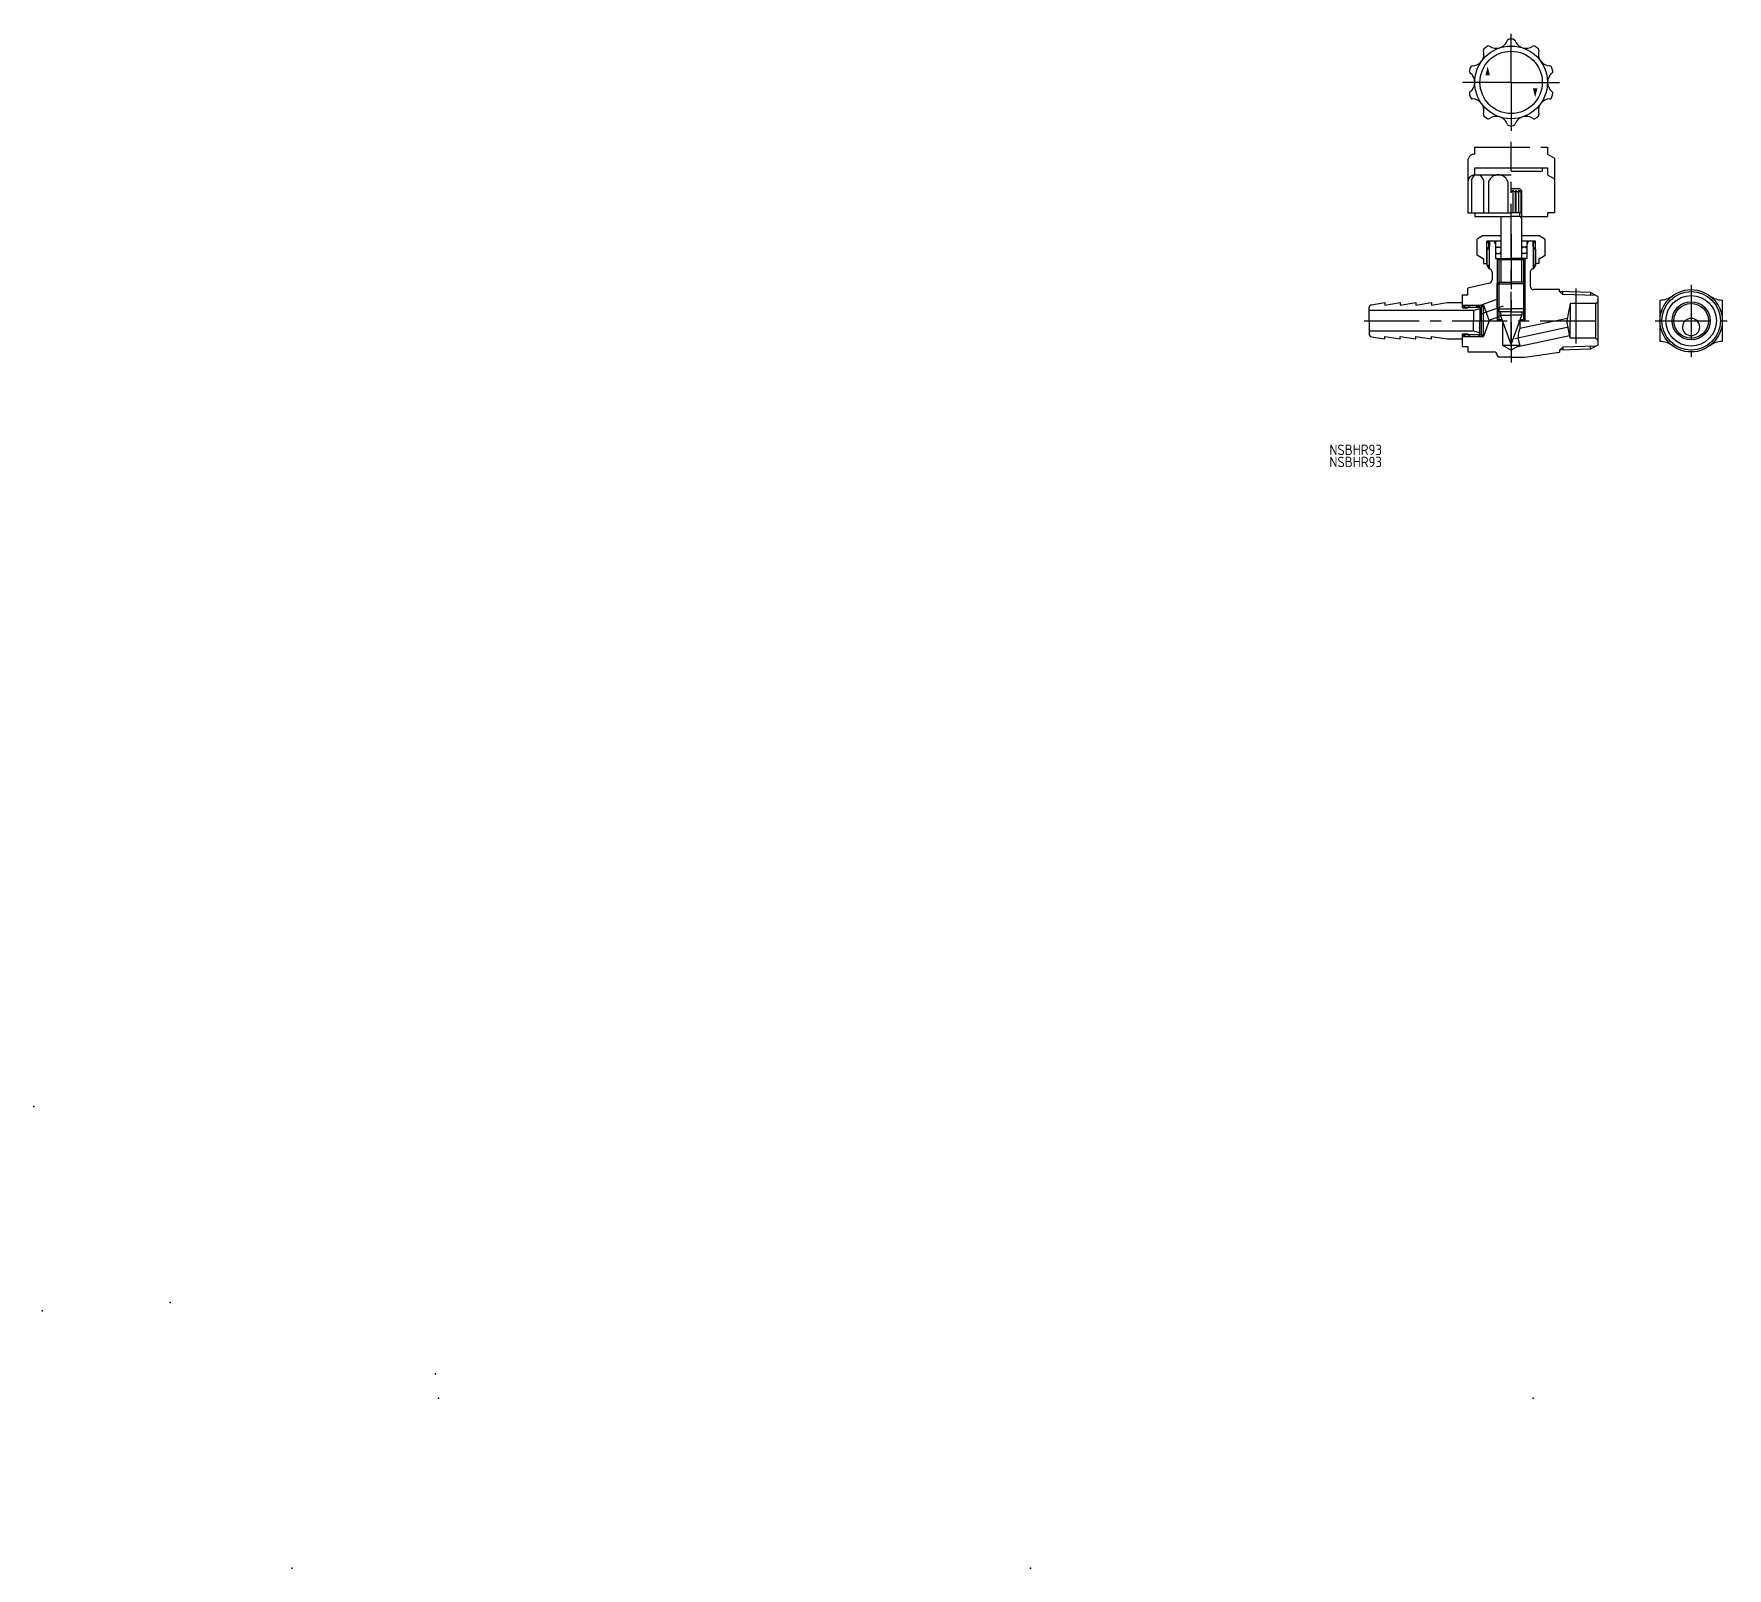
# Model space of a CAD drawing. Extents: x -117 to 372, y -49 to 394.
import ezdxf

# ---------------------------------------------------------------- set-up
doc = ezdxf.new("R2010")
doc.units = 0
doc.header["$LTSCALE"] = 0.5
doc.linetypes.add('CENTER', pattern=[50.8, 31.75, -6.35, 6.35, -6.35])
doc.linetypes.add('PHANTOM', pattern=[63.5, 31.75, -6.35, 6.35, -6.35, 6.35, -6.35])
doc.layers.get('0').update_dxf_attribs({"linetype": 'CONTINUOUS'})
doc.layers.add('CENTER', color=1, linetype='CENTER')
doc.styles.get("Standard").update_dxf_attribs({"font": 'ISOCP.SHX', "bigfont": 'EXTFONT.SHX'})
doc.styles.add('ｽﾀｲﾙ1', font='txt')

msp = doc.modelspace()

# ---------------------------------------------------------------- linework, layer by layer
at = {"color": 3, "linetype": 'PHANTOM'}
for p, q in [((297.27, 357.1), (297.27, 346.95)), ((299.27, 361.1), (320.27, 361.1)), ((299.27, 359.1), (299.27, 361.1)), ((320.27, 361.1), (320.27, 359.1)), ((320.27, 359.1), (322.27, 357.95)), ((322.27, 357.95), (322.27, 346.95))]:
    msp.add_line(p, q, dxfattribs=at)
at = {"color": 7, "linetype": 'CONTINUOUS'}
for p, q in [((299.27, 355.1), (320.27, 355.1)), ((299.27, 353.1), (299.27, 355.1)), ((299.27, 353.1), (309.77, 353.1)), ((318.77, 354.1), (309.77, 354.1)), ((318.77, 355.1), (318.77, 354.1)), ((320.27, 355.1), (320.27, 353.1)), ((320.27, 353.1), (322.27, 351.95)), ((297.27, 351.1), (297.27, 342.1)), ((298.28, 351.6), (298.28, 342.1)), ((301.75, 351.6), (301.75, 342.1)), ((303.23, 351.1), (303.23, 342.1)), ((308.85, 351.1), (308.85, 342.1)), ((312.27, 349.1), (309.77, 349.1)), ((310.26, 348.6), (309.77, 348.1)), ((310.92, 348.1), (310.26, 348.6)), ((310.26, 348.6), (310.26, 342.1)), ((310.92, 348.1), (311.16, 348.6)), ((310.92, 348.1), (310.92, 342.1)), ((311.16, 348.6), (311.89, 348.1)), ((311.16, 348.6), (311.16, 342.1)), ((311.85, 348.6), (311.89, 348.1)), ((312.54, 348.1), (311.85, 348.6)), ((311.89, 348.1), (311.89, 342.1)), ((312.22, 348.6), (312.77, 348.1)), ((312.54, 348.1), (312.22, 348.6)), ((312.27, 349.1), (312.77, 348.6)), ((312.54, 348.1), (312.54, 342.1)), ((312.77, 348.6), (312.77, 341.1)), ((322.27, 351.95), (322.27, 342.1)), ((297.27, 342.1), (309.77, 342.1)), ((299.27, 342.1), (299.27, 341.1)), ((299.27, 341.1), (309.77, 341.1)), ((306.77, 341.1), (306.77, 322.1)), ((312.77, 342.1), (309.77, 342.1)), ((312.27, 341.1), (309.77, 341.1)), ((312.27, 341.1), (312.27, 342.1)), ((312.27, 341.1), (320.27, 341.1)), ((312.27, 341.1), (312.77, 340.6)), ((312.77, 340.6), (312.77, 322.1)), ((320.27, 342.1), (320.27, 341.1)), ((322.27, 342.1), (320.27, 342.1)), ((306.77, 335.47), (301.52, 335.47)), ((306.77, 333.97), (302.77, 333.97)), ((303.31, 333.43), (302.77, 333.97)), ((303.31, 333.43), (302.77, 333.43)), ((303.31, 332.26), (303.31, 333.43)), ((303.52, 333.97), (303.52, 332.47)), ((304.77, 333.97), (305.27, 333.11)), ((305.27, 333.97), (305.27, 333.11)), ((305.27, 333.11), (305.27, 328.97)), ((318.02, 335.47), (312.77, 335.47)), ((316.77, 333.97), (312.77, 333.97)), ((314.27, 333.97), (314.27, 333.11)), ((314.77, 333.97), (314.27, 333.11)), ((314.27, 333.11), (314.27, 328.97)), ((316.02, 333.97), (316.02, 332.47)), ((316.23, 333.43), (316.77, 333.97)), ((316.77, 333.43), (316.23, 333.43)), ((316.23, 332.26), (316.23, 333.43)), ((301.77, 328.97), (301.77, 327.47)), ((303.38, 332.34), (302.77, 331.72)), ((302.77, 331.72), (302.77, 327.04)), ((302.77, 331.72), (303.38, 331.72)), ((303.52, 332.47), (303.38, 332.34)), ((305.27, 332.27), (306.77, 332.27)), ((305.27, 330.37), (306.77, 330.37)), ((305.27, 328.97), (309.77, 328.97)), ((305.77, 328.97), (313.77, 328.97)), ((306.18, 328.57), (305.77, 328.97)), ((313.77, 328.57), (305.77, 328.57)), ((306.18, 328.57), (306.18, 311.38)), ((314.27, 328.97), (309.77, 328.97)), ((314.27, 332.27), (312.77, 332.27)), ((314.27, 330.37), (312.77, 330.37)), ((313.36, 328.57), (313.77, 328.97)), ((313.36, 328.57), (313.36, 311.38)), ((316.02, 332.47), (316.16, 332.34)), ((316.16, 332.34), (316.77, 331.72)), ((316.77, 331.72), (316.16, 331.72)), ((316.77, 331.72), (316.16, 331.72)), ((316.77, 331.72), (316.77, 327.04)), ((317.77, 328.97), (317.77, 327.47)), ((301.77, 327.47), (302.77, 327.47)), ((302.77, 327.04), (303.38, 327.04)), ((302.77, 327.04), (303.38, 325.97)), ((304.27, 324.97), (304.27, 322.78)), ((315.27, 324.97), (315.27, 320.97)), ((316.77, 327.04), (316.16, 327.04)), ((316.77, 327.04), (316.16, 325.97)), ((317.77, 327.47), (316.77, 327.47)), ((295.77, 318.47), (297.27, 318.47)), ((295.77, 314.72), (295.77, 318.47)), ((303.49, 321.8), (297.27, 320.42)), ((297.27, 318.47), (297.27, 320.42)), ((306.23, 322.1), (305.77, 321.64)), ((305.77, 321.64), (309.77, 321.64)), ((305.77, 314.4), (305.77, 321.64)), ((306.23, 322.1), (309.77, 322.1)), ((306.77, 322.1), (309.77, 322.1)), ((313.31, 322.1), (309.77, 322.1)), ((312.77, 322.1), (309.77, 322.1)), ((313.77, 321.64), (309.77, 321.64)), ((313.31, 322.1), (313.77, 321.64)), ((313.77, 321.64), (313.77, 314.4)), ((323.77, 319.97), (316.27, 319.97)), ((323.77, 319.45), (323.77, 319.97)), ((324.65, 318.57), (324.65, 319.42)), ((332.7, 319.17), (332.7, 318.31)), ((334.77, 317.97), (332.7, 319.17)), ((334.77, 317.97), (334.77, 303.97)), ((268.77, 310.97), (268.77, 314.8)), ((298.9, 313.97), (268.77, 313.97)), ((269.44, 315.58), (273.27, 316.22)), ((273.27, 315.47), (277.77, 316.22)), ((273.27, 316.22), (273.27, 315.47)), ((277.77, 315.47), (282.27, 316.22)), ((277.77, 316.22), (277.77, 315.47)), ((282.27, 315.47), (286.77, 316.22)), ((282.27, 316.22), (282.27, 315.47)), ((286.77, 315.47), (291.27, 316.22)), ((286.77, 316.22), (286.77, 315.47)), ((291.27, 316.22), (295.77, 316.22)), ((296.31, 314.93), (295.77, 315.47)), ((295.77, 314.72), (297.27, 314.72)), ((296.31, 315.47), (296.31, 314.93)), ((296.31, 314.93), (301.23, 314.93)), ((297.27, 314.93), (297.81, 315.47)), ((297.27, 314.72), (297.27, 314.93)), ((300.77, 314.47), (298.9, 313.97)), ((298.9, 313.97), (298.9, 310.97)), ((299.34, 314.93), (306.18, 317.42)), ((300.77, 314.93), (300.23, 315.47)), ((300.77, 314.93), (300.77, 310.97)), ((301.23, 314.93), (301.77, 315.47)), ((301.23, 306.47), (301.23, 315.47)), ((301.77, 306.47), (301.77, 315.47)), ((301.77, 315.47), (303.41, 310.97)), ((305.77, 314.4), (309.77, 314.4)), ((305.77, 314.4), (306.23, 313.6)), ((309.77, 313.6), (306.23, 313.6)), ((306.67, 313.6), (306.67, 312.62)), ((313.77, 314.4), (309.77, 314.4)), ((309.77, 313.6), (313.31, 313.6)), ((312.87, 313.6), (312.87, 312.62)), ((313.77, 314.4), (313.31, 313.6)), ((326.77, 315.97), (325.89, 310.97)), ((334.27, 315.97), (326.77, 315.97)), ((326.77, 315.97), (326.77, 310.97)), ((334.27, 315.97), (334.77, 316.47)), ((334.27, 305.97), (334.27, 315.97)), ((268.77, 310.97), (268.77, 307.15)), ((298.9, 307.97), (298.9, 310.97)), ((300.77, 307.01), (300.77, 310.97)), ((303.41, 310.97), (301.77, 306.47)), ((306.18, 312.1), (303.37, 311.08)), ((305.77, 311.38), (307.12, 311.38)), ((306.18, 311.38), (305.77, 310.97)), ((305.77, 310.97), (307.27, 310.97)), ((309.77, 304.1), (306.67, 312.62)), ((306.67, 312.62), (309.77, 312.62)), ((307.27, 310.97), (307.27, 303.97)), ((312.87, 312.62), (309.77, 312.62)), ((309.77, 304.1), (312.87, 312.62)), ((326.01, 311.67), (312.27, 308.75)), ((312.27, 310.97), (313.77, 310.97)), ((312.27, 310.97), (312.27, 308.75)), ((312.27, 310.97), (312.27, 308.75)), ((312.42, 311.38), (313.77, 311.38)), ((313.36, 311.38), (313.77, 310.97)), ((326.77, 305.97), (325.89, 310.97)), ((326.77, 305.97), (326.77, 310.97)), ((298.9, 307.97), (268.77, 307.97)), ((269.44, 306.36), (273.27, 305.72)), ((273.27, 305.72), (273.27, 306.47)), ((273.27, 306.47), (277.77, 305.72)), ((277.77, 305.72), (277.77, 306.47)), ((277.77, 306.47), (282.27, 305.72)), ((282.27, 305.72), (282.27, 306.47)), ((282.27, 306.47), (286.77, 305.72)), ((286.77, 305.72), (286.77, 306.47)), ((286.77, 306.47), (291.27, 305.72)), ((291.27, 305.72), (295.77, 305.72)), ((295.77, 303.53), (295.77, 307.22)), ((295.77, 307.22), (297.27, 307.22)), ((296.31, 307.01), (295.77, 306.47)), ((295.77, 303.53), (297.27, 303.53)), ((296.31, 307.01), (301.23, 307.01)), ((296.31, 307.01), (296.31, 306.47)), ((297.27, 307.22), (297.27, 307.01)), ((297.27, 307.01), (297.81, 306.47)), ((297.27, 303.53), (297.27, 301.97)), ((300.77, 307.47), (298.9, 307.97)), ((300.77, 307.01), (300.23, 306.47)), ((301.23, 307.01), (301.77, 306.47)), ((307.27, 303.97), (309.77, 302.53)), ((307.27, 303.97), (312.27, 303.97)), ((312.27, 303.97), (309.77, 302.53)), ((311.34, 303.44), (326.64, 306.69)), ((324.65, 303.38), (324.65, 302.52)), ((334.27, 305.97), (326.77, 305.97)), ((334.77, 303.97), (332.7, 302.78)), ((332.7, 302.78), (332.7, 303.63)), ((334.27, 305.97), (334.77, 305.47)), ((297.27, 301.97), (304.77, 301.97)), ((305.77, 300.97), (305.77, 300.97)), ((309.77, 300.47), (306.27, 300.47)), ((309.77, 300.47), (313.77, 300.47)), ((313.77, 300.47), (323.77, 301.9)), ((323.77, 302.5), (323.77, 301.9))]:
    msp.add_line(p, q, dxfattribs=at)
for p, q in [((301.52, 335.47), (299.95, 334.57)), ((299.95, 329.88), (299.95, 334.57)), ((318.02, 335.47), (319.58, 334.57)), ((319.58, 329.88), (319.58, 334.57)), ((301.52, 328.97), (299.95, 329.88)), ((301.52, 328.97), (301.77, 328.97)), ((318.02, 328.97), (317.77, 328.97)), ((318.02, 328.97), (319.58, 329.88)), ((332.7, 319.17), (323.77, 319.45)), ((352.75, 316.97), (352.75, 316.97)), ((352.75, 304.97), (352.75, 304.97)), ((332.7, 302.78), (323.77, 302.5))]:
    msp.add_line(p, q)
at = {"color": 3, "linetype": 'CONTINUOUS'}
for p, q in [((302.77, 327.47), (302.77, 333.97)), ((316.77, 327.47), (316.77, 333.97)), ((303.38, 332.34), (303.38, 325.97)), ((305.77, 328.97), (305.77, 310.97)), ((313.77, 328.97), (313.77, 310.97)), ((316.16, 332.34), (316.16, 325.97)), ((306.23, 322.1), (306.23, 313.6)), ((313.31, 322.1), (313.31, 313.6)), ((323.77, 319.45), (324.65, 318.57)), ((334.26, 318.27), (324.65, 318.57)), ((295.77, 315.47), (301.77, 315.47)), ((295.77, 306.47), (301.77, 306.47)), ((323.77, 302.5), (324.65, 303.38)), ((334.26, 303.68), (324.65, 303.38))]:
    msp.add_line(p, q, dxfattribs=at)
at = {"color": 0}
for p, q in [((352.75, 316.97), (352.75, 304.97)), ((370.75, 316.97), (370.75, 304.97)), ((370.75, 316.97), (370.75, 316.97)), ((370.75, 304.97), (370.75, 304.97))]:
    msp.add_line(p, q, dxfattribs=at)
at = {"color": 7, "linetype": 'CONTINUOUS'}
for centre, radius in [((309.77, 379.79), 10.5), ((309.77, 379.79), 9), ((361.75, 310.97), 8.48), ((361.75, 310.97), 5.5), ((361.75, 310.97), 5)]:
    msp.add_circle(centre, radius, dxfattribs=at)
at = {"color": 0}
msp.add_circle((361.75, 310.97), 9, dxfattribs=at)
at = {"color": 3, "linetype": 'CONTINUOUS'}
msp.add_circle((361.75, 310.97), 7.29, dxfattribs=at)
at = {"color": 7, "linetype": 'CONTINUOUS'}
for centre, radius, start, end in [((305.49, 392.97), 3.36, 234.0557, 341.9443), ((309.16, 391.77), 0.5, 92.9227, 161.9443), ((309.77, 379.79), 12.5, 87.0773, 92.9227), ((310.38, 391.77), 0.5, 18.0557, 87.0773), ((314.05, 392.97), 3.36, 198.0557, 305.9443), ((298.56, 387.94), 3.36, 270.0557, 17.9443), ((302.23, 389.13), 0.5, 128.9227, 197.9443), ((309.77, 379.79), 12.5, 123.0773, 128.9227), ((303.22, 389.84), 0.5, 54.0557, 123.0773), ((316.32, 389.84), 0.5, 56.9227, 125.9443), ((309.77, 379.79), 12.5, 51.0773, 56.9227), ((317.31, 389.13), 0.5, 342.0557, 51.0773), ((320.98, 387.94), 3.36, 162.0557, 269.9443), ((298.18, 382.91), 0.5, 164.9227, 233.9443), ((309.77, 379.79), 12.5, 159.0773, 164.9227), ((295.91, 379.79), 3.36, 306.0557, 53.9443), ((298.56, 384.07), 0.5, 90.0557, 159.0773), ((323.63, 379.79), 3.36, 126.0557, 233.9443), ((320.98, 384.07), 0.5, 20.9227, 89.9443), ((309.77, 379.79), 12.5, 15.0773, 20.9227), ((321.36, 382.91), 0.5, 306.0557, 15.0773), ((298.18, 376.67), 0.5, 126.0557, 195.0773), ((309.77, 379.79), 12.5, 195.0773, 200.9227), ((309.77, 379.79), 12.5, 339.0773, 344.9227), ((321.36, 376.67), 0.5, 344.9227, 53.9443), ((298.56, 375.5), 0.5, 200.9227, 269.9443), ((298.56, 371.64), 3.36, 342.0557, 89.9443), ((320.98, 371.64), 3.36, 90.0557, 197.9443), ((320.98, 375.5), 0.5, 270.0557, 339.0773), ((302.23, 370.45), 0.5, 162.0557, 231.0773), ((309.77, 379.79), 12.5, 231.0773, 236.9227), ((303.22, 369.73), 0.5, 236.9227, 305.9443), ((305.49, 366.61), 3.36, 18.0557, 125.9443), ((309.16, 367.8), 0.5, 198.0557, 267.0773), ((309.77, 379.79), 12.5, 267.0773, 272.9227), ((310.38, 367.8), 0.5, 272.9227, 341.9443), ((314.05, 366.61), 3.36, 54.0557, 161.9443), ((316.32, 369.73), 0.5, 234.0557, 303.0773), ((309.77, 379.79), 12.5, 303.0773, 308.9227), ((317.31, 370.45), 0.5, 308.9227, 17.9443), ((299.27, 351.1), 2, 90, 180), ((300.01, 351.35), 1.75, 8.0523, 171.9477), ((306.04, 350.13), 2.97, 19.127, 160.873), ((306.02, 331.32), 0.95, 37.8636, 142.1364), ((306.02, 331.32), 0.95, 217.8636, 322.1364), ((313.52, 331.32), 0.95, 37.8636, 142.1364), ((313.52, 331.32), 0.95, 217.8636, 322.1364), ((303.27, 324.97), 1, 0, 83.4866), ((303.27, 322.78), 1, 282.5288, 0), ((316.27, 324.97), 1, 96.5134, 180), ((316.27, 320.97), 1, 180, 270), ((269.57, 314.8), 0.8, 99.4623, 180), ((317.69, 306.36), 5.92, 156.2244, 203.7756), ((361.74, 309.18), 2.49, 89.7362, 269.4239), ((361.76, 309.18), 2.49, 270.5761, 90.2638), ((269.57, 307.15), 0.8, 180, 260.5377), ((304.77, 300.97), 1, 0, 90), ((306.27, 300.97), 0.5, 180, 270)]:
    msp.add_arc(centre, radius, start, end, dxfattribs=at)
at = {"color": 3, "linetype": 'PHANTOM'}
msp.add_arc((299.27, 357.1), 2, 90, 180, dxfattribs=at)
at = {"color": 0}
for centre, start, end in [((352.75, 322.97), 270, 306.8699), ((370.75, 322.97), 233.1301, 270), ((352.75, 298.97), 53.1301, 90), ((370.75, 298.97), 90, 126.8699)]:
    msp.add_arc(centre, 6, start, end, dxfattribs=at)
for p in [(-116.83, 84.18), (-114.41, 25.2), (-77.42, 27.56), (-0.85, 7), (0, 0), (0, 0), (316.11, 0), (-42.3, -49.07), (-42.3, -49.07), (171, -49.07)]:
    msp.add_point(p)
at = {"layer": 'CENTER', "color": 1, "linetype": 'CENTER'}
for p, q in [((309.77, 379.79), (309.77, 393.79)), ((309.77, 379.79), (295.77, 379.79)), ((309.77, 379.79), (309.77, 365.79)), ((309.77, 379.79), (323.77, 379.79)), ((309.77, 303.47), (309.77, 362.59)), ((309.77, 335.97), (309.77, 298.97)), ((328.42, 320.3), (328.42, 301.64)), ((361.75, 321.37), (361.75, 300.58)), ((301.1, 312.94), (307.59, 315.3)), ((267.37, 310.97), (336.17, 310.97)), ((310.8, 305.88), (327.68, 309.47)), ((351.35, 310.97), (372.14, 310.97))]:
    msp.add_line(p, q, dxfattribs=at)

# ---------------------------------------------------------------- texts
at = {"color": 7, "linetype": 'CONTINUOUS', "style": 'ｽﾀｲﾙ1', "width": 0.5}
msp.add_text('▲', height=3, dxfattribs=at).set_placement((301.91, 381.85))
msp.add_text('▲', height=3, rotation=180, dxfattribs=at).set_placement((317.78, 378.04))
at = {"color": 7, "linetype": 'CONTINUOUS'}
for p in [(257.29, 272.22), (257.29, 268.73)]:
    msp.add_text('NSBHR93', height=3, dxfattribs=at).set_placement(p)

doc.saveas('drawing.dxf')
